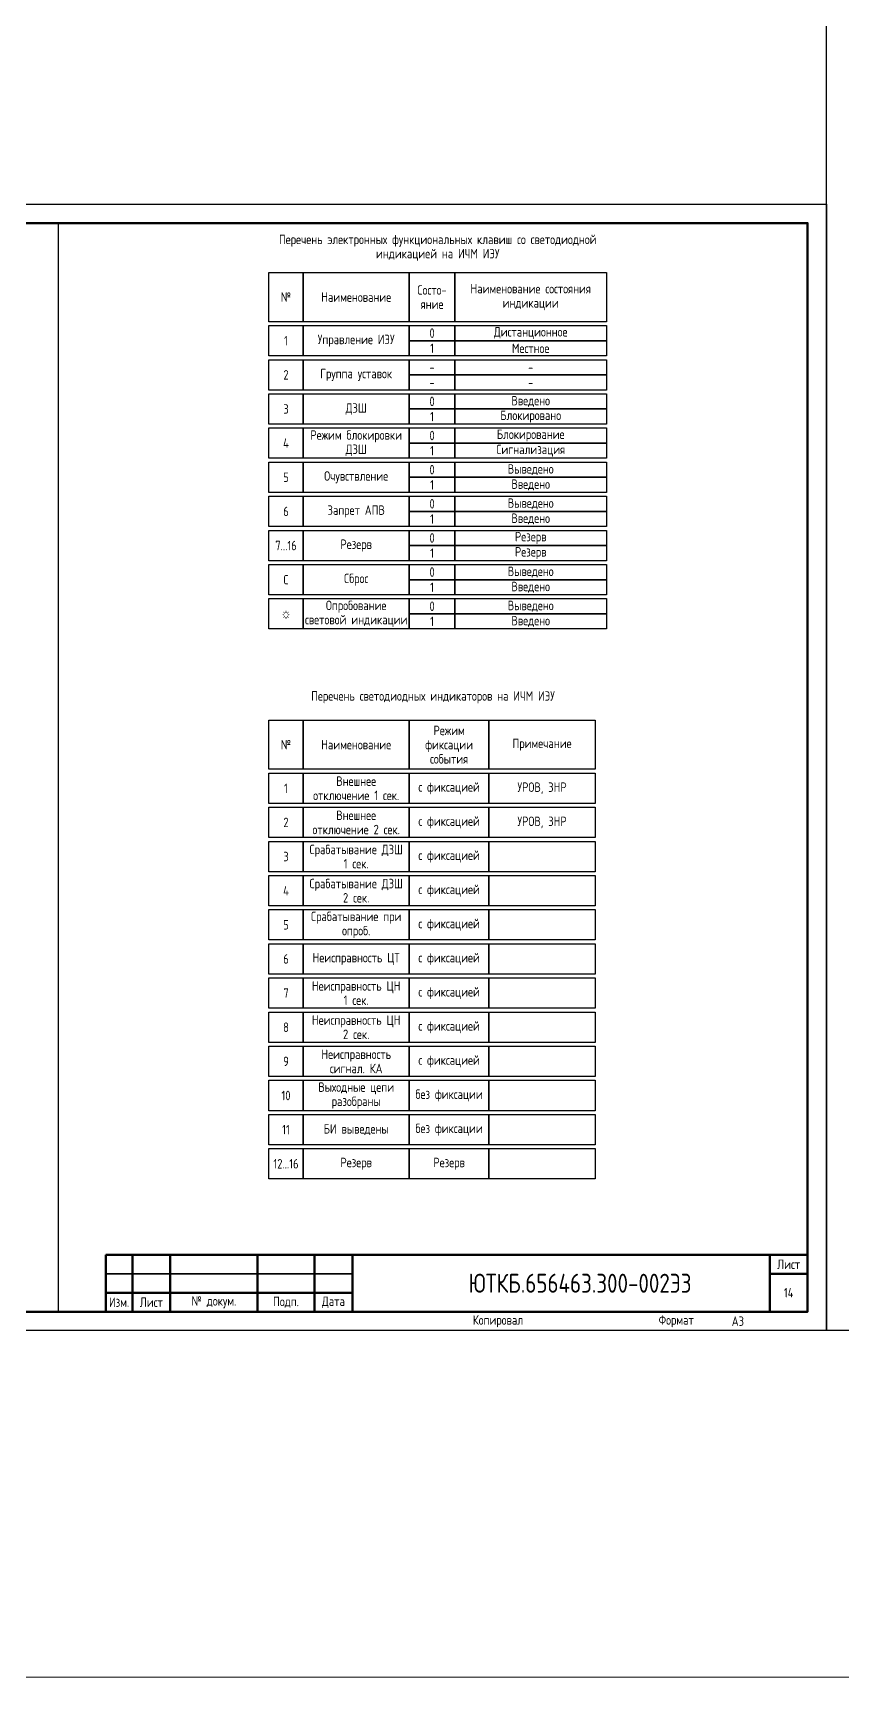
# Model space of a CAD drawing. Header units: millimetres. Extents: x -1315 to 7958, y -96 to 618.
# Drawn here: x 5670.9 to 5884, y -96 to 342.1 of the extents above; entities that cross this region are included whole.
import ezdxf

# ---------------------------------------------------------------- set-up
doc = ezdxf.new("R2010")
doc.units = ezdxf.units.MM
doc.styles.add('Gost_type_A', font='GOST_A.TTF')

# ---------------------------------------------------------------- blocks, each defined once
blk = doc.blocks.new('Формат_А3')
blk.add_lwpolyline([(-420, 297), (0, 297), (0, 0), (-420, 0)], close=True)
at = {"lineweight": 50}
blk.add_lwpolyline([(-400, 292), (-5, 292), (-5, 5), (-400, 5)], close=True, dxfattribs=at)
blk = doc.blocks.new('Штамп малый нижний')
at = {"lineweight": 50}
for points in [[(-185, 15), (-178, 15), (-178, 5), (-185, 5)], [(-178, 15), (-168, 15), (-168, 5), (-178, 5)], [(-168, 15), (-145, 15), (-145, 5), (-168, 5)], [(-145, 15), (-130, 15), (-130, 5), (-145, 5)], [(-130, 15), (-120, 15), (-120, 5), (-130, 5)], [(-120, 15), (-10, 15), (-10, 0), (-120, 0)], [(-10, 15), (0, 15), (0, 10), (-10, 10)], [(-10, 10), (0, 10), (0, 0), (-10, 0)], [(-185, 5), (-178, 5), (-178, 0), (-185, 0)], [(-178, 5), (-168, 5), (-168, 0), (-178, 0)], [(-168, 5), (-145, 5), (-145, 0), (-168, 0)], [(-145, 5), (-130, 5), (-130, 0), (-145, 0)], [(-130, 5), (-120, 5), (-120, 0), (-130, 0)]]:
    blk.add_lwpolyline(points, close=True, dxfattribs=at)
for points in [[(-185, 15), (-178, 15), (-178, 10), (-185, 10)], [(-178, 15), (-168, 15), (-168, 10), (-178, 10)], [(-168, 15), (-145, 15), (-145, 10), (-168, 10)], [(-145, 15), (-130, 15), (-130, 10), (-145, 10)], [(-130, 15), (-120, 15), (-120, 10), (-130, 10)], [(-185, 10), (-178, 10), (-178, 5), (-185, 5)], [(-178, 10), (-168, 10), (-168, 5), (-178, 5)], [(-168, 10), (-145, 10), (-145, 5), (-168, 5)], [(-145, 10), (-130, 10), (-130, 5), (-145, 5)], [(-130, 10), (-120, 10), (-120, 5), (-130, 5)]]:
    blk.add_lwpolyline(points, close=True)
at = {"char_height": 2.5, "style": 'Gost_type_A'}
for s, insert, width, attachment_point in [('Лист', (-5, 12.5), 10, 5), ('Изм.', (-181.5, 2.5), 7, 5), ('Лист', (-173, 2.5), 10, 5), ('№ докум.', (-156.5, 2.5), 23, 5), ('Подп.', (-137.5, 2.5), 15, 5), ('Дата', (-125, 2.5), 10, 5), ('Копировал', (-75, -2.53), 13.1202, 6), ('Формат', (-30, -2.53), 13.1202, 6)]:
    blk.add_mtext(s, dxfattribs=dict(at, insert=insert, width=width, attachment_point=attachment_point))

msp = doc.modelspace()

# ---------------------------------------------------------------- linework, layer by layer
msp.add_line((5677.5, 5), (5677.5, 292))
for points in [[(-1315, 612), (7958.16, 618), (7958.16, -90), (-1315, -96)], [(6177, 420.07), (6177, 0.07), (5880, 0.07), (5880, 420.07)], [(5733, 279), (5742, 279), (5742, 266), (5733, 266)], [(5742, 279), (5770, 279), (5770, 266), (5742, 266)], [(5770, 279), (5782, 279), (5782, 266), (5770, 266)], [(5782, 279), (5822, 279), (5822, 266), (5782, 266)], [(5733, 265), (5742, 265), (5742, 257), (5733, 257)], [(5742, 265), (5770, 265), (5770, 257), (5742, 257)], [(5770, 265), (5782, 265), (5782, 261), (5770, 261)], [(5782, 265), (5822, 265), (5822, 261), (5782, 261)], [(5770, 261), (5782, 261), (5782, 257), (5770, 257)], [(5782, 261), (5822, 261), (5822, 257), (5782, 257)], [(5733, 256), (5742, 256), (5742, 248), (5733, 248)], [(5742, 256), (5770, 256), (5770, 248), (5742, 248)], [(5770, 256), (5782, 256), (5782, 252), (5770, 252)], [(5782, 256), (5822, 256), (5822, 252), (5782, 252)], [(5770, 252), (5782, 252), (5782, 248), (5770, 248)], [(5782, 252), (5822, 252), (5822, 248), (5782, 248)], [(5733, 247), (5742, 247), (5742, 239), (5733, 239)], [(5742, 247), (5770, 247), (5770, 239), (5742, 239)], [(5770, 247), (5782, 247), (5782, 243), (5770, 243)], [(5782, 247), (5822, 247), (5822, 243), (5782, 243)], [(5770, 243), (5782, 243), (5782, 239), (5770, 239)], [(5782, 243), (5822, 243), (5822, 239), (5782, 239)], [(5733, 238), (5742, 238), (5742, 230), (5733, 230)], [(5742, 238), (5770, 238), (5770, 230), (5742, 230)], [(5770, 238), (5782, 238), (5782, 234), (5770, 234)], [(5782, 238), (5822, 238), (5822, 234), (5782, 234)], [(5770, 234), (5782, 234), (5782, 230), (5770, 230)], [(5782, 234), (5822, 234), (5822, 230), (5782, 230)], [(5733, 229), (5742, 229), (5742, 221), (5733, 221)], [(5742, 229), (5770, 229), (5770, 221), (5742, 221)], [(5770, 229), (5782, 229), (5782, 225), (5770, 225)], [(5782, 229), (5822, 229), (5822, 225), (5782, 225)], [(5770, 225), (5782, 225), (5782, 221), (5770, 221)], [(5782, 225), (5822, 225), (5822, 221), (5782, 221)], [(5733, 220), (5742, 220), (5742, 212), (5733, 212)], [(5742, 220), (5770, 220), (5770, 212), (5742, 212)], [(5770, 220), (5782, 220), (5782, 216), (5770, 216)], [(5782, 220), (5822, 220), (5822, 216), (5782, 216)], [(5770, 216), (5782, 216), (5782, 212), (5770, 212)], [(5782, 216), (5822, 216), (5822, 212), (5782, 212)], [(5733, 211), (5742, 211), (5742, 203), (5733, 203)], [(5742, 211), (5770, 211), (5770, 203), (5742, 203)], [(5770, 211), (5782, 211), (5782, 207), (5770, 207)], [(5782, 211), (5822, 211), (5822, 207), (5782, 207)], [(5770, 207), (5782, 207), (5782, 203), (5770, 203)], [(5782, 207), (5822, 207), (5822, 203), (5782, 203)], [(5733, 202), (5742, 202), (5742, 194), (5733, 194)], [(5742, 202), (5770, 202), (5770, 194), (5742, 194)], [(5770, 202), (5782, 202), (5782, 198), (5770, 198)], [(5782, 202), (5822, 202), (5822, 198), (5782, 198)], [(5770, 198), (5782, 198), (5782, 194), (5770, 194)], [(5782, 198), (5822, 198), (5822, 194), (5782, 194)], [(5733, 193), (5742, 193), (5742, 185), (5733, 185)], [(5742, 193), (5770, 193), (5770, 185), (5742, 185)], [(5770, 193), (5782, 193), (5782, 189), (5770, 189)], [(5782, 193), (5822, 193), (5822, 189), (5782, 189)], [(5770, 189), (5782, 189), (5782, 185), (5770, 185)], [(5782, 189), (5822, 189), (5822, 185), (5782, 185)], [(5733, 161), (5742, 161), (5742, 148), (5733, 148)], [(5742, 161), (5770, 161), (5770, 148), (5742, 148)], [(5770, 161), (5791, 161), (5791, 148), (5770, 148)], [(5791, 161), (5819, 161), (5819, 148), (5791, 148)], [(5733, 147), (5742, 147), (5742, 139), (5733, 139)], [(5742, 147), (5770, 147), (5770, 139), (5742, 139)], [(5770, 147), (5791, 147), (5791, 139), (5770, 139)], [(5791, 147), (5819, 147), (5819, 139), (5791, 139)], [(5733, 138), (5742, 138), (5742, 130), (5733, 130)], [(5742, 138), (5770, 138), (5770, 130), (5742, 130)], [(5770, 138), (5791, 138), (5791, 130), (5770, 130)], [(5791, 138), (5819, 138), (5819, 130), (5791, 130)], [(5733, 129), (5742, 129), (5742, 121), (5733, 121)], [(5742, 129), (5770, 129), (5770, 121), (5742, 121)], [(5770, 129), (5791, 129), (5791, 121), (5770, 121)], [(5791, 129), (5819, 129), (5819, 121), (5791, 121)], [(5733, 120), (5742, 120), (5742, 112), (5733, 112)], [(5742, 120), (5770, 120), (5770, 112), (5742, 112)], [(5770, 120), (5791, 120), (5791, 112), (5770, 112)], [(5791, 120), (5819, 120), (5819, 112), (5791, 112)], [(5733, 111), (5742, 111), (5742, 103), (5733, 103)], [(5742, 111), (5770, 111), (5770, 103), (5742, 103)], [(5770, 111), (5791, 111), (5791, 103), (5770, 103)], [(5791, 111), (5819, 111), (5819, 103), (5791, 103)], [(5733, 102), (5742, 102), (5742, 94), (5733, 94)], [(5742, 102), (5770, 102), (5770, 94), (5742, 94)], [(5770, 102), (5791, 102), (5791, 94), (5770, 94)], [(5791, 102), (5819, 102), (5819, 94), (5791, 94)], [(5733, 93), (5742, 93), (5742, 85), (5733, 85)], [(5742, 93), (5770, 93), (5770, 85), (5742, 85)], [(5770, 93), (5791, 93), (5791, 85), (5770, 85)], [(5791, 93), (5819, 93), (5819, 85), (5791, 85)], [(5733, 84), (5742, 84), (5742, 76), (5733, 76)], [(5742, 84), (5770, 84), (5770, 76), (5742, 76)], [(5770, 84), (5791, 84), (5791, 76), (5770, 76)], [(5791, 84), (5819, 84), (5819, 76), (5791, 76)], [(5733, 75), (5742, 75), (5742, 67), (5733, 67)], [(5742, 75), (5770, 75), (5770, 67), (5742, 67)], [(5770, 75), (5791, 75), (5791, 67), (5770, 67)], [(5791, 75), (5819, 75), (5819, 67), (5791, 67)], [(5733, 66), (5742, 66), (5742, 58), (5733, 58)], [(5742, 66), (5770, 66), (5770, 58), (5742, 58)], [(5770, 66), (5791, 66), (5791, 58), (5770, 58)], [(5791, 66), (5819, 66), (5819, 58), (5791, 58)], [(5733, 57), (5742, 57), (5742, 49), (5733, 49)], [(5742, 57), (5770, 57), (5770, 49), (5742, 49)], [(5770, 57), (5791, 57), (5791, 49), (5770, 49)], [(5791, 57), (5819, 57), (5819, 49), (5791, 49)], [(5733, 48), (5742, 48), (5742, 40), (5733, 40)], [(5742, 48), (5770, 48), (5770, 40), (5742, 40)], [(5770, 48), (5791, 48), (5791, 40), (5770, 40)], [(5791, 48), (5819, 48), (5819, 40), (5791, 40)]]:
    msp.add_lwpolyline(points, close=True)

# ---------------------------------------------------------------- block references
for name, p in [('Формат_А3', (5880, 0)), ('Штамп малый нижний', (5875, 5))]:
    msp.add_blockref(name, p)

# ---------------------------------------------------------------- texts
at = {"char_height": 2.5, "attachment_point": 5, "line_spacing_factor": 0.9, "style": 'Gost_type_A'}
for s, insert, width in [('Перечень электронных функциональных клавиш со светодиодной индикацией на ИЧМ ИЭУ', (5777.5, 285.5), 89), ('№ ', (5737.5, 272.5), 9), ('Наименование ', (5756, 272.5), 28), ('Состо- яние', (5776, 272.5), 12), ('Наименование состояния индикации', (5802, 272.5), 40), ('0', (5776, 263), 12), ('Дистанционное', (5802, 263), 40), ('1', (5737.5, 261), 9), ('Управление ИЭУ', (5756, 261), 28), ('1', (5776, 259), 12), ('Местное', (5802, 259), 40), ('2', (5737.5, 252), 9), ('Группа уставок', (5756, 252), 28), ('0', (5776, 245), 12), ('Введено', (5802, 245), 40), ('3', (5737.5, 243), 9), ('ДЗШ', (5756, 243), 28), ('1', (5776, 241), 12), ('Блокировано', (5802, 241), 40), ('Режим блокировки ДЗШ', (5756, 234), 28), ('0', (5776, 236), 12), ('Блокирование', (5802, 236), 40), ('4', (5737.5, 234), 9), ('1', (5776, 232), 12), ('Сигнализация', (5802, 232), 40), ('0', (5776, 227), 12), ('Выведено', (5802, 227), 40), ('5', (5737.5, 225), 9), ('Очувствление', (5756, 225), 28), ('1', (5776, 223), 12), ('Введено', (5802, 223), 40), ('0', (5776, 218), 12), ('Выведено', (5802, 218), 40), ('6', (5737.5, 216), 9), ('Запрет АПВ', (5756, 216), 28), ('1', (5776, 214), 12), ('Введено', (5802, 214), 40), ('Резерв', (5802, 209), 40), ('7...16', (5737.5, 207), 9), ('Резерв', (5756, 207), 28), ('0', (5776, 209), 12), ('1', (5776, 205), 12), ('Резерв', (5802, 205), 40), ('C', (5737.5, 198), 9), ('Сброс', (5756, 198), 28), ('0', (5776, 200), 12), ('1', (5776, 196), 12), ('Выведено', (5802, 200), 40), ('Введено', (5802, 196), 40), ('☼', (5737.5, 189), 9), ('Опробование световой индикации', (5756, 189), 28), ('0', (5776, 191), 12), ('Выведено', (5802, 191), 40), ('Введено', (5802, 187), 40), ('1', (5776, 187), 12), ('Перечень светодиодных индикаторов на ИЧМ ИЭУ', (5776.25, 167), 197.5), ('Режим\\Pфиксации события', (5780.5, 154.5), 21), ('№ ', (5737.5, 154.5), 9), ('Наименование ', (5756, 154.5), 28), ('Примечание', (5805, 154.5), 28), ('Внешнее\\Pотключение 1 сек.', (5756, 143), 28), ('с фиксацией', (5780.5, 143), 21), ('1', (5737.5, 143), 9), ('УРОВ, ЗНР', (5805, 143), 28), ('Внешнее\\Pотключение 2 сек.', (5756, 134), 28), ('2', (5737.5, 134), 9), ('с фиксацией', (5780.5, 134), 21), ('УРОВ, ЗНР', (5805, 134), 28), ('Срабатывание ДЗШ\\P1 сек.', (5756, 125), 28), ('3', (5737.5, 125), 9), ('с фиксацией', (5780.5, 125), 21), ('Срабатывание ДЗШ\\P2 сек.', (5756, 116), 28), ('4', (5737.5, 116), 9), ('с фиксацией', (5780.5, 116), 21), ('Срабатывание при опроб.', (5756, 107), 28), ('5', (5737.5, 107), 9), ('с фиксацией', (5780.5, 107), 21), ('6', (5737.5, 98), 9), ('Неисправность ЦТ', (5756, 98), 28), ('с фиксацией', (5780.5, 98), 21), ('Неисправность ЦН\\P1 сек.', (5756, 89), 28), ('7', (5737.5, 89), 9), ('с фиксацией', (5780.5, 89), 21), ('8', (5737.5, 80), 9), ('Неисправность ЦН\\P2 сек.', (5756, 80), 28), ('с фиксацией', (5780.5, 80), 21), ('9', (5737.5, 71), 9), ('Неисправность сигнал. КА', (5756, 71), 28), ('с фиксацией', (5780.5, 71), 21), ('10', (5737.5, 62), 9), ('Выходные цепи разобраны', (5756, 62), 28), ('без фиксации', (5780.5, 62), 21), ('11', (5737.5, 53), 9), ('БИ выведены', (5756, 53), 28), ('без фиксации', (5780.5, 53), 21), ('12...16', (5737.5, 44), 9), ('Резерв', (5756, 44), 28), ('Резерв', (5780.5, 44), 21)]:
    msp.add_mtext(s, dxfattribs=dict(at, insert=insert, width=width))
at = {"color": 30, "true_color": 0xf26722, "char_height": 2.5, "attachment_point": 5, "line_spacing_factor": 0.9, "style": 'Gost_type_A'}
for insert, width in [((5776, 254), 12), ((5776, 250), 12), ((5802, 254), 40), ((5802, 250), 40)]:
    msp.add_mtext('-', dxfattribs=dict(at, insert=insert, width=width))
at = {"style": 'Gost_type_A'}
for s, insert, char_height, width, attachment_point in [('ЮТКБ.656463.300-002Э3', (5815, 12.5), 5, 120, 5), ('14', (5870, 10), 2.5, 10, 5), ('A3', (5855, 2.5), 2.5, 20, 4)]:
    msp.add_mtext(s, dxfattribs=dict(at, insert=insert, char_height=char_height, width=width, attachment_point=attachment_point))

doc.saveas('drawing.dxf')
